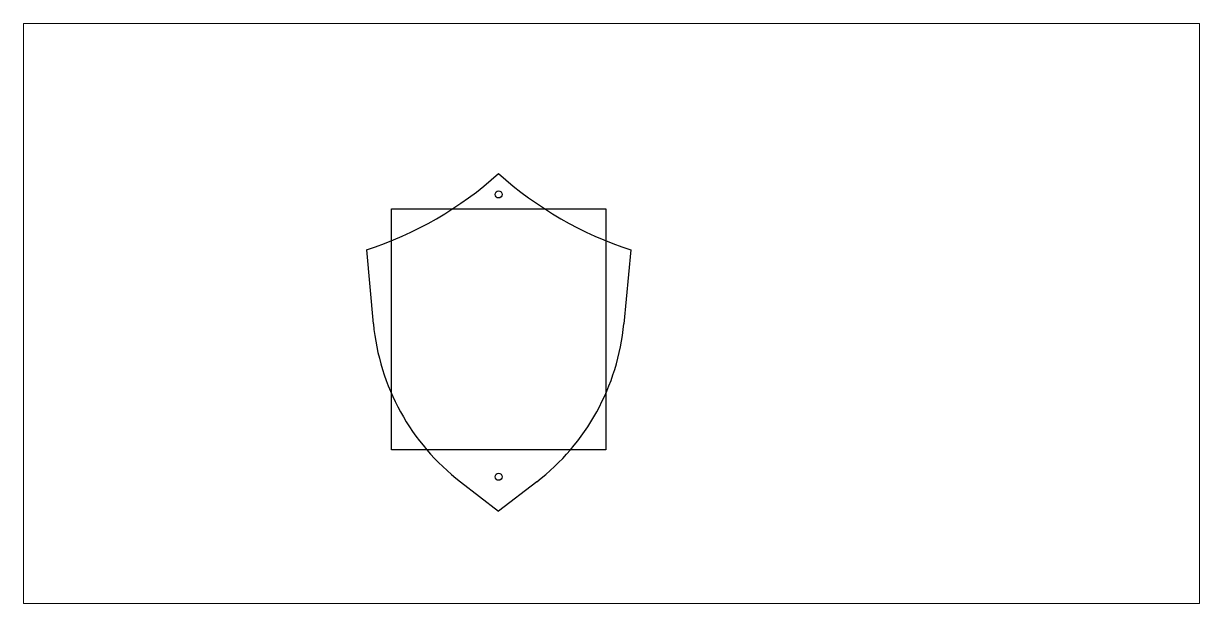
# Paper-space layout 'Layout1' of a CAD drawing. Header units: inches. Extents: x -3.9 to 27.2, y -1.4 to 14.
# The model-space entities are those that its viewports show. They can reach past a viewport. Long polylines and large blocks are cut down to what shows.
import ezdxf

# ---------------------------------------------------------------- set-up
doc = ezdxf.new("R2010")
doc.units = ezdxf.units.IN
doc.header["$MEASUREMENT"] = 0
doc.layers.add('CUT', color=1, linetype='Continuous')
picture_1 = doc.add_image_def('image1.jpg', size_in_pixel=(800, 900))

msp = doc.modelspace()

# ---------------------------------------------------------------- linework, layer by layer
at = {"layer": 'CUT'}
for p, q in [((22.427, 38.811), (22.611, 36.857)), ((29.427, 38.811), (29.242, 36.857)), ((24.918, 32.673), (25.927, 31.895)), ((26.935, 32.673), (25.927, 31.895))]:
    msp.add_line(p, q, dxfattribs=at)
for centre in [(25.927, 40.281), (25.927, 32.808)]:
    msp.add_circle(centre, 0.0938, dxfattribs=at)
for centre, radius, start, end in [((19.379, 48.131), 9.805, 288.1068, 311.8932), ((32.474, 48.131), 9.805, 228.1068, 251.8932), ((28.585, 37.423), 6, 185.4054, 232.3282), ((23.268, 37.423), 6, 307.6718, 354.5946)]:
    msp.add_arc(centre, radius, start, end, dxfattribs=at)

# ---------------------------------------------------------------- pictures from other files: only their frames are drawn
at = {"color": 18, "true_color": 0x000000}
image = msp.add_image(picture_1, insert=(23.092, 33.517), size_in_units=(5.67, 6.379), dxfattribs=at)
image.dxf.flags = 7

psp = doc.layouts.get("Layout1")

# ---------------------------------------------------------------- viewports
at = {"layer": '0', "view_target_point": (23.616, 11.223)}
psp.add_viewport(center=(11.682, 6.322), size=(31.125, 15.35057), view_center_point=(5.299, 25.907), view_height=15.35057, dxfattribs=at)

doc.saveas('drawing.dxf')
